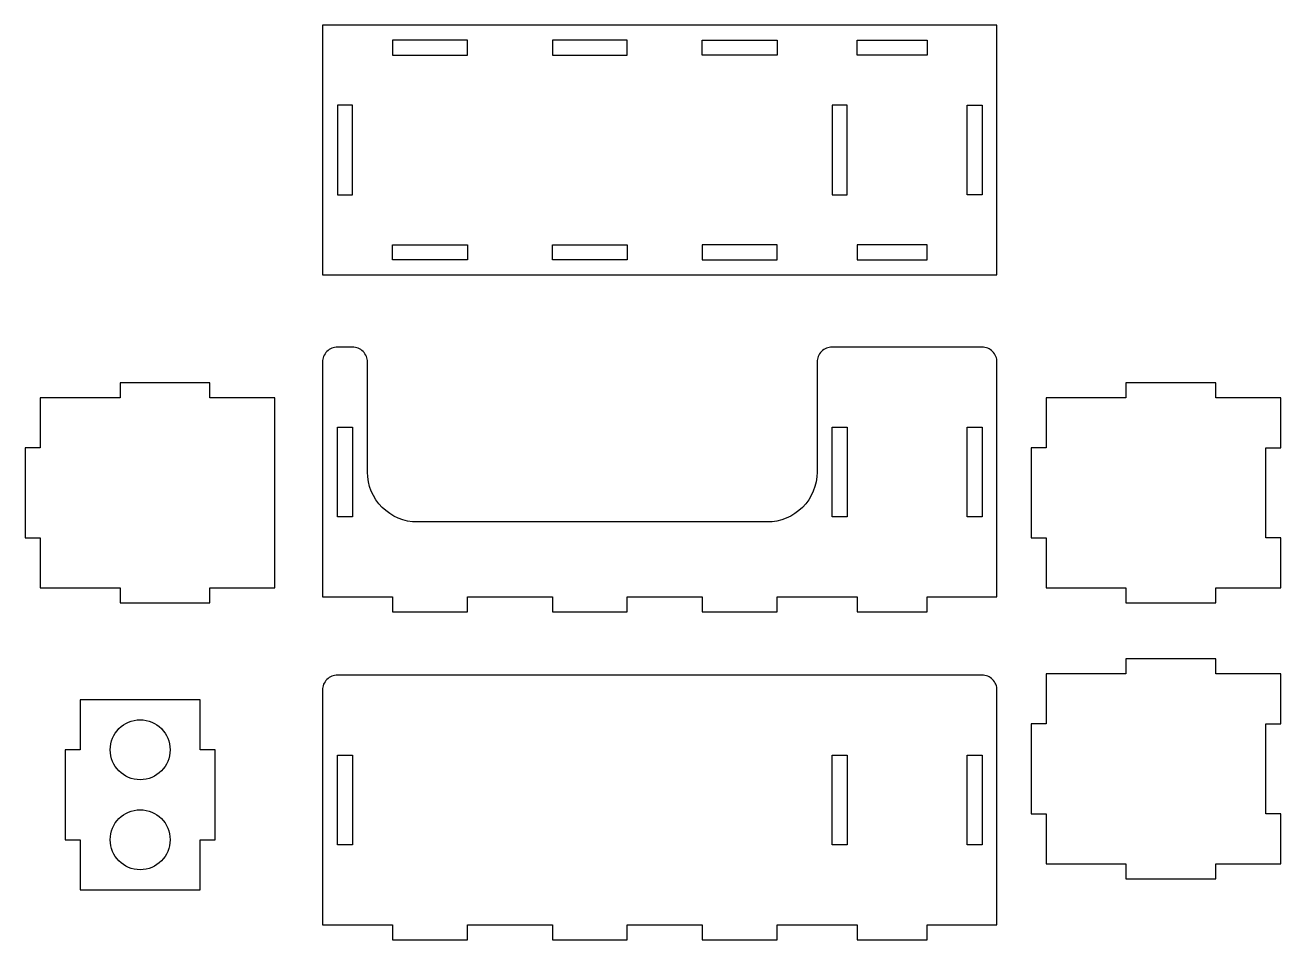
# Model space of a CAD drawing. Header units: millimetres. Extents: x 1554 to 1805, y 1997 to 2180.
import ezdxf

# ---------------------------------------------------------------- set-up
doc = ezdxf.new("R2010")
doc.units = ezdxf.units.MM

msp = doc.modelspace()

# ---------------------------------------------------------------- linework, layer by layer
for points in [[(1613.57, 2129.99), (1748.57, 2129.99), (1748.57, 2179.99), (1613.57, 2179.99)], [(1642.57, 2173.99), (1642.57, 2176.99), (1627.57, 2176.99), (1627.57, 2173.99)], [(1674.57, 2173.99), (1674.57, 2176.99), (1659.57, 2176.99), (1659.57, 2173.99)], [(1689.57, 2173.99), (1689.57, 2176.99), (1704.57, 2176.99), (1704.57, 2173.99)], [(1720.57, 2173.99), (1720.57, 2176.99), (1734.57, 2176.99), (1734.57, 2173.99)], [(1616.57, 2145.99), (1619.57, 2145.99), (1619.57, 2163.99), (1616.57, 2163.99)], [(1715.57, 2145.99), (1718.57, 2145.99), (1718.57, 2163.99), (1715.57, 2163.99)], [(1745.57, 2145.99), (1742.57, 2145.99), (1742.57, 2163.99), (1745.57, 2163.99)], [(1642.57, 2135.99), (1642.57, 2132.99), (1627.57, 2132.99), (1627.57, 2135.99)], [(1674.57, 2135.99), (1674.57, 2132.99), (1659.57, 2132.99), (1659.57, 2135.99)], [(1689.57, 2135.99), (1689.57, 2132.99), (1704.57, 2132.99), (1704.57, 2135.99)], [(1720.57, 2135.99), (1720.57, 2132.99), (1734.57, 2132.99), (1734.57, 2135.99)], [(1604.04, 2105.37), (1591.04, 2105.37), (1591.04, 2108.37), (1573.04, 2108.37), (1573.04, 2105.37), (1557.04, 2105.37), (1557.04, 2095.37), (1554.04, 2095.37), (1554.04, 2077.37), (1557.04, 2077.37), (1557.04, 2067.37), (1573.04, 2067.37), (1573.04, 2064.37), (1591.04, 2064.37), (1591.04, 2067.37), (1604.04, 2067.37)], [(1802.39, 2095.37), (1805.39, 2095.37), (1805.39, 2105.37), (1792.39, 2105.37), (1792.39, 2108.37), (1774.39, 2108.37), (1774.39, 2105.37), (1758.39, 2105.37), (1758.39, 2095.37), (1755.39, 2095.37), (1755.39, 2077.37), (1758.39, 2077.37), (1758.39, 2067.37), (1774.39, 2067.37), (1774.39, 2064.37), (1792.39, 2064.37), (1792.39, 2067.37), (1805.39, 2067.37), (1805.39, 2077.37), (1802.39, 2077.37)], [(1619.57, 2099.55), (1619.57, 2081.55), (1616.57, 2081.55), (1616.57, 2099.55)], [(1718.57, 2099.55), (1718.57, 2081.55), (1715.57, 2081.55), (1715.57, 2099.55)], [(1742.57, 2099.55), (1745.57, 2099.55), (1745.57, 2081.55), (1742.57, 2081.55)], [(1802.39, 2040.14), (1805.39, 2040.14), (1805.39, 2050.14), (1792.39, 2050.14), (1792.39, 2053.14), (1774.39, 2053.14), (1774.39, 2050.14), (1758.39, 2050.14), (1758.39, 2040.14), (1755.39, 2040.14), (1755.39, 2022.14), (1758.39, 2022.14), (1758.39, 2012.14), (1774.39, 2012.14), (1774.39, 2009.14), (1792.39, 2009.14), (1792.39, 2012.14), (1805.39, 2012.14), (1805.39, 2022.14), (1802.39, 2022.14)], [(1592.07, 2034.96), (1589.07, 2034.96), (1589.07, 2044.96), (1565.07, 2044.96), (1565.07, 2034.96), (1562.07, 2034.96), (1562.07, 2016.96), (1565.07, 2016.96), (1565.07, 2006.96), (1589.07, 2006.96), (1589.07, 2016.96), (1592.07, 2016.96)], [(1619.57, 2015.91), (1616.57, 2015.91), (1616.57, 2033.91), (1619.57, 2033.91)], [(1715.57, 2033.91), (1718.57, 2033.91), (1718.57, 2015.91), (1715.57, 2015.91)], [(1742.57, 2033.91), (1745.57, 2033.91), (1745.57, 2015.91), (1742.57, 2015.91)]]:
    msp.add_lwpolyline(points, close=True)
for points in [[(1748.57, 2112.55, 0.414214), (1745.57, 2115.55), (1715.57, 2115.55, 0.414214), (1712.57, 2112.55), (1712.57, 2090.55, -0.414214), (1702.57, 2080.55), (1632.57, 2080.55, -0.414214), (1622.57, 2090.55), (1622.57, 2112.55, 0.414214), (1619.57, 2115.55), (1616.57, 2115.55, 0.414214), (1613.57, 2112.55), (1613.57, 2065.55), (1627.57, 2065.55), (1627.57, 2062.55), (1642.57, 2062.55), (1642.57, 2065.55), (1659.57, 2065.55), (1659.57, 2062.55), (1674.57, 2062.55), (1674.57, 2065.55), (1689.57, 2065.55), (1689.57, 2062.55), (1704.57, 2062.55), (1704.57, 2065.55), (1720.57, 2065.55), (1720.57, 2062.55), (1734.57, 2062.55), (1734.57, 2065.55), (1748.57, 2065.55)], [(1616.57, 2049.91, 0.414214), (1613.57, 2046.91), (1613.57, 1999.91), (1627.57, 1999.91), (1627.57, 1996.91), (1642.57, 1996.91), (1642.57, 1999.91), (1659.57, 1999.91), (1659.57, 1996.91), (1674.57, 1996.91), (1674.57, 1999.91), (1689.57, 1999.91), (1689.57, 1996.91), (1704.57, 1996.91), (1704.57, 1999.91), (1720.57, 1999.91), (1720.57, 1996.91), (1734.57, 1996.91), (1734.57, 1999.91), (1748.57, 1999.91), (1748.57, 2046.91, 0.414214), (1745.57, 2049.91)], [(1571.07, 2034.96, -1), (1583.07, 2034.96, -1)], [(1583.07, 2016.96, -1), (1571.07, 2016.96, -1)]]:
    msp.add_lwpolyline(points, format="xyb", close=True)

doc.saveas('drawing.dxf')
